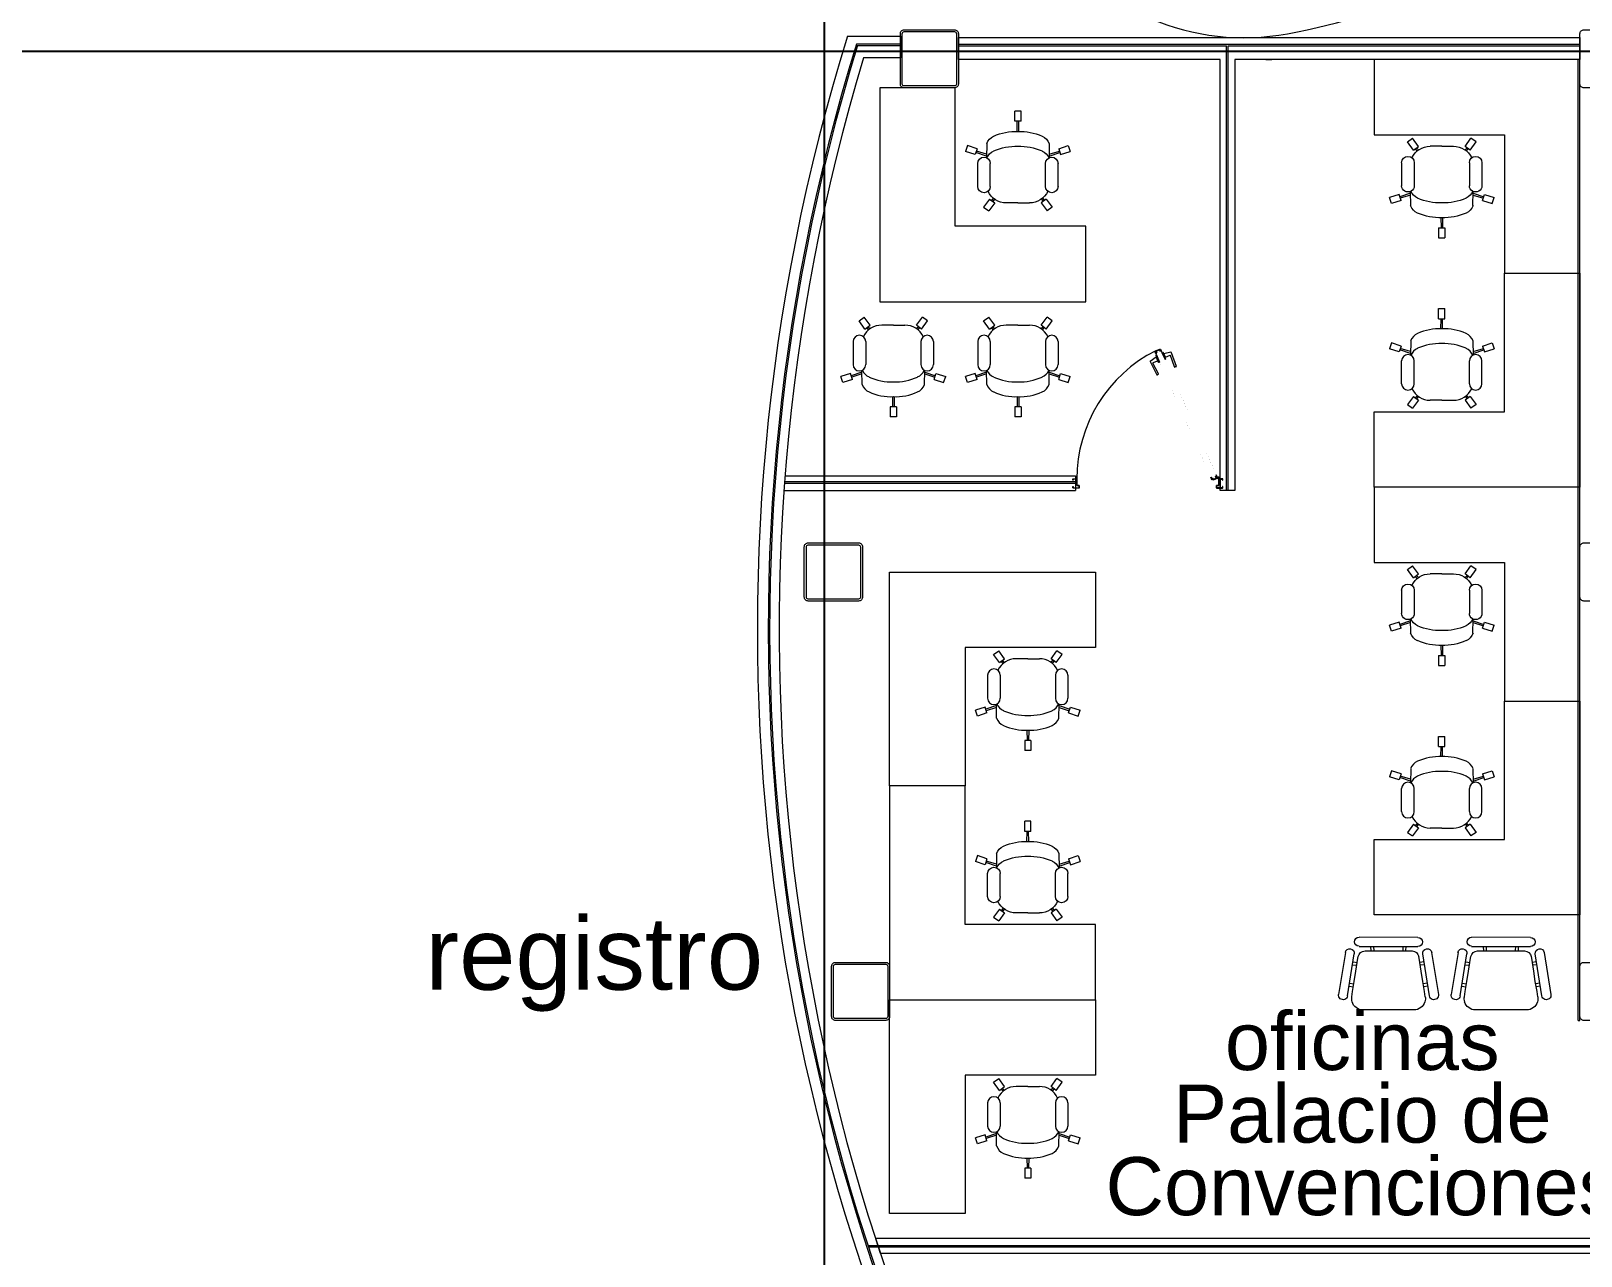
# Model space of a CAD drawing. Header units: millimetres. Extents: x 744843 to 745492, y 2520966 to 2521458.
# Drawn here: x 745330.64 to 745341.33, y 2521145.21 to 2521153.65 of the extents above; entities that cross this region are included whole.
import ezdxf

# ---------------------------------------------------------------- set-up
doc = ezdxf.new("R2010")
doc.units = ezdxf.units.MM
for name, color, linetype, lineweight in [('A-Columnas_Secun', 74, 'Continuous', 20), ('A_Cristal_Fachada', 151, 'Continuous', 20), ('A_Escaleras', 52, 'Continuous', 20), ('A_Muebles', 8, 'Continuous', 20), ('A_Muros', 30, 'Continuous', 20), ('A_Puertas', 8, 'Continuous', 0), ('A_Textos', 4, 'Continuous', 20), ('A_Ventanas', 4, 'Continuous', 20)]:
    doc.layers.add(name, color=color, linetype=linetype, lineweight=lineweight)
doc.layers.add('A_Ejes', color=8, linetype='Continuous')
doc.styles.add('Arial', font='arial.ttf', dxfattribs={"height": 1})
doc.styles.add('escal 300', font='arial.ttf', dxfattribs={"height": 0.5})

# ---------------------------------------------------------------- blocks, each defined once
blk = doc.blocks.new('Office Chair 01_1117')
at = {"layer": 'A_Muebles', "linetype": 'Continuous'}
for p, q in [((-25, 230), (25, 230)), ((-25, 150), (-25, 230)), ((-25, 150), (25, 150)), ((-7, 69), (-6, 150)), ((7, 69), (6, 150)), ((25, 150), (25, 230)), ((-400, -43), (-416, -91)), ((-339, -115), (-416, -91)), ((-324, -68), (-400, -43)), ((-324, -68), (-339, -115)), ((-249, -126), (-334, -97)), ((-249, -111), (-330, -86)), ((-247, -27), (-249, -139)), ((248, -27), (250, -139)), ((250, -111), (331, -86)), ((250, -126), (335, -97)), ((325, -68), (401, -43)), ((325, -68), (340, -115)), ((340, -115), (417, -91)), ((401, -43), (417, -91)), ((-319, -368), (-319, -185)), ((-219, -368), (-219, -185)), ((220, -368), (220, -185)), ((320, -368), (320, -185)), ((-225, -468), (-272, -533)), ((-225, -468), (-185, -498)), ((-196, -461), (-210, -479)), ((-186, -469), (-200, -487)), ((226, -468), (185, -498)), ((187, -469), (201, -487)), ((197, -461), (211, -479)), ((226, -468), (273, -533)), ((-272, -533), (-232, -562)), ((-185, -498), (-232, -562)), ((0, -499), (-92, -499)), ((0, -499), (93, -499)), ((185, -498), (232, -562)), ((273, -533), (232, -562))]:
    blk.add_line(p, q, dxfattribs=at)
for centre, radius, start, end in [((-151, -62), 103, 473.6677, 519.763), ((-14, -370), 440, 448.0553, 473.9054), ((15, -370), 440, 426.0946, 451.9447), ((152, -62), 103, 380.237, 426.3323), ((-151, -181), 103, 473.6677, 516.9298), ((-14, -488), 440, 448.0553, 473.9054), ((15, -488), 440, 426.0946, 451.9447), ((152, -181), 103, 383.0702, 426.3323), ((-269, -185), 50, 360, 180), ((270, -185), 50, 360, 180), ((-269, -368), 50, 180, 360), ((270, -368), 50, 180, 360), ((-92, -338), 161, 205.54, 270), ((93, -338), 161, 270, 334.46)]:
    blk.add_arc(centre, radius, start, end, dxfattribs=at)
blk = doc.blocks.new('MuPupesc')
at = {"layer": 'A_Muebles'}
for p, q in [((-0.032, 0.233), (0.374, 0.234)), ((-0.126, 0.129), (-0.173, -0.16)), ((-0.111, -0.17), (-0.065, 0.119)), ((0.374, 0.171), (-0.032, 0.171)), ((0.333, 0.14), (0.009, 0.14)), ((0.051, 0.14), (0.05, 0.172)), ((0.071, 0.14), (0.07, 0.172)), ((0.271, 0.14), (0.272, 0.17)), ((0.291, 0.14), (0.292, 0.17)), ((0.453, -0.17), (0.407, 0.119)), ((0.468, 0.129), (0.515, -0.16)), ((-0.076, 0.045), (-0.047, 0.041)), ((-0.073, 0.065), (-0.044, 0.061)), ((-0.065, -0.07), (-0.054, 0)), ((-0.054, 0), (-0.04, 0.09)), ((-0.04, 0.09), (-0.038, 0.101)), ((0.382, 0.09), (0.38, 0.101)), ((0.396, 0), (0.382, 0.09)), ((0.415, 0.065), (0.386, 0.061)), ((0.419, 0.045), (0.389, 0.041)), ((0.407, -0.07), (0.396, 0)), ((-0.1, -0.103), (-0.071, -0.107)), ((-0.097, -0.083), (-0.068, -0.088)), ((-0.077, -0.14), (-0.065, -0.07)), ((0.419, -0.14), (0.407, -0.07)), ((0.439, -0.083), (0.41, -0.088)), ((0.442, -0.103), (0.413, -0.107)), ((-0.082, -0.176), (-0.077, -0.14)), ((0.424, -0.176), (0.419, -0.14))]:
    blk.add_line(p, q, dxfattribs=at)
blk.add_lwpolyline([(-0.005, -0.267), (0.347, -0.267)], dxfattribs=at)
for centre, radius, start, end in [((-0.032, 0.202), 0.0312, 90.0574, 270.0574), ((0.374, 0.203), 0.0312, 270.0574, 90.0574), ((-0.096, 0.124), 0.0312, 350.9374, 170.9374), ((0.009, 0.093), 0.0469, 89.9426, 170.8324), ((0.333, 0.093), 0.0469, 9.1676, 90.0574), ((0.438, 0.124), 0.0312, 9.0626, 189.0626), ((-0.142, -0.165), 0.0313, 170.9374, 350.9374), ((-0.005, -0.188), 0.0781, 170.8318, 196.5054), ((-0.004, -0.188), 0.0789, 196.6937, 269.4323), ((0.347, -0.188), 0.0789, 270.5677, 343.3063), ((0.347, -0.188), 0.0781, 343.4946, 9.1682), ((0.484, -0.165), 0.0313, 189.0626, 9.0626)]:
    blk.add_arc(centre, radius, start, end, dxfattribs=at)
blk = doc.blocks.new('Puerta 100_INT')
at = {"layer": 'A_Puertas'}
for p, q in [((0.241, 2.993), (0.243, 2.993)), ((0.244, 3.001), (0.305, 3.001)), ((0.244, 2.993), (0.277, 2.993)), ((0.277, 2.993), (0.277, 2.993)), ((0.277, 2.993), (0.277, 2.992)), ((0.216, 2.973), (0.232, 2.98)), ((0.223, 2.975), (0.216, 2.972)), ((0.216, 2.972), (0.216, 2.973)), ((0.216, 2.972), (0.216, 2.973)), ((0.227, 2.968), (0.223, 2.975)), ((0.232, 2.979), (0.224, 2.976)), ((0.224, 2.976), (0.227, 2.97)), ((0.227, 2.97), (0.239, 2.975)), ((0.237, 2.972), (0.227, 2.968)), ((0.249, 2.943), (0.232, 2.935)), ((0.232, 2.936), (0.239, 2.94)), ((0.232, 2.936), (0.232, 2.935)), ((0.232, 2.935), (0.232, 2.936)), ((0.236, 2.984), (0.251, 2.951)), ((0.236, 2.947), (0.246, 2.951)), ((0.239, 2.94), (0.236, 2.947)), ((0.246, 2.951), (0.237, 2.972)), ((0.25, 2.951), (0.237, 2.946)), ((0.237, 2.946), (0.24, 2.94)), ((0.238, 2.984), (0.252, 2.952)), ((0.239, 2.975), (0.25, 2.951)), ((0.24, 2.94), (0.247, 2.943)), ((0.242, 2.992), (0.243, 2.992)), ((0.244, 2.992), (0.277, 2.992)), ((0.252, 2.952), (0.251, 2.951)), ((0.251, 2.951), (0.251, 2.951)), ((0.277, 2.992), (0.277, 2.992)), ((-0.628, 2.662), (-0.533, 2.696)), ((-0.529, 2.685), (-0.607, 2.657)), ((-0.529, 2.694), (-0.528, 2.688)), ((-0.632, 2.596), (-0.632, 2.597)), ((-0.63, 2.659), (-0.619, 2.611)), ((-0.63, 2.603), (-0.581, 2.624)), ((-0.63, 2.603), (-0.618, 2.612)), ((-0.628, 2.599), (-0.63, 2.603)), ((-0.628, 2.599), (-0.579, 2.62)), ((-0.618, 2.612), (-0.595, 2.622)), ((-0.612, 2.561), (-0.562, 2.582)), ((-0.61, 2.557), (-0.56, 2.578)), ((-0.608, 2.653), (-0.594, 2.622)), ((-0.581, 2.624), (-0.595, 2.622)), ((-0.595, 2.559), (-0.572, 2.569)), ((-0.579, 2.62), (-0.581, 2.624)), ((-0.56, 2.578), (-0.572, 2.569)), ((-0.558, 2.538), (-0.571, 2.57)), ((-0.562, 2.582), (-0.56, 2.578)), ((-0.481, 2.574), (-0.554, 2.536)), ((-0.474, 2.568), (-0.478, 2.573)), ((-0.616, 2.56), (-0.616, 2.559)), ((-0.612, 2.561), (-0.61, 2.557)), ((-0.61, 2.557), (-0.595, 2.559)), ((-0.568, 2.518), (-0.597, 2.559)), ((-0.565, 2.517), (-0.475, 2.564)), ((0.244, 2.002), (0.305, 2.002))]:
    blk.add_line(p, q, dxfattribs=at)
for points in [[(0.253, 3.018), (0.244, 3.018, 0.414214), (0.243, 3.017), (0.243, 2.992, 0.414214), (0.244, 2.99), (0.287, 2.99, -0.414214), (0.288, 2.989), (0.288, 2.976, 0.414214), (0.289, 2.975), (0.305, 2.975, 0.414214), (0.306, 2.976), (0.306, 3.017, 0.414214), (0.305, 3.018), (0.296, 3.018), (0.296, 3.017), (0.305, 3.017, -0.414214), (0.305, 3.017), (0.305, 2.976, -0.414214), (0.305, 2.976), (0.289, 2.976, -0.414214), (0.289, 2.976), (0.289, 2.989, 0.414214), (0.287, 2.991), (0.244, 2.991, -0.414214), (0.244, 2.992), (0.244, 3.017, -0.414214), (0.244, 3.017), (0.253, 3.017)], [(-0.637, 2.56), (-0.646, 2.581), (-0.636, 2.585), (-0.639, 2.593), (-0.632, 2.596), (-0.632, 2.597), (-0.648, 2.59, 2.414214), (-0.647, 2.589), (-0.64, 2.592), (-0.637, 2.586), (-0.651, 2.58), (-0.651, 2.579), (-0.649, 2.58), (-0.64, 2.558), (-0.642, 2.557), (-0.641, 2.556), (-0.627, 2.563), (-0.624, 2.557), (-0.631, 2.553, 2.414214), (-0.632, 2.552), (-0.616, 2.559), (-0.616, 2.56), (-0.623, 2.557), (-0.626, 2.564)], [(0.253, 1.985), (0.244, 1.985, -0.414214), (0.243, 1.986), (0.243, 2.011, -0.414214), (0.244, 2.013), (0.287, 2.013, 0.414214), (0.288, 2.014), (0.288, 2.027, -0.414214), (0.289, 2.028), (0.304, 2.028, -0.414214), (0.306, 2.027), (0.306, 1.986, -0.414214), (0.304, 1.985), (0.296, 1.985), (0.296, 1.986), (0.304, 1.986, 0.414214), (0.305, 1.986), (0.305, 2.027, 0.414214), (0.304, 2.027), (0.289, 2.027, 0.414214), (0.289, 2.027), (0.289, 2.014, -0.414214), (0.287, 2.012), (0.244, 2.012, 0.414214), (0.244, 2.011), (0.244, 1.986, 0.414214), (0.244, 1.986), (0.253, 1.986)]]:
    blk.add_lwpolyline(points, format="xyb", close=True, dxfattribs=at)
at = {"layer": 'A_Puertas', "const_width": 0.0000549}
for points in [[(0.23, 2.977), (0.233, 2.978, 1), (0.232, 2.98), (-0.617, 2.603), (-0.648, 2.59, 1), (-0.648, 2.588), (-0.645, 2.589), (-0.644, 2.588), (-0.647, 2.587, -1), (-0.649, 2.59), (-0.617, 2.604), (0.232, 2.981, -1), (0.233, 2.978), (0.23, 2.976)], [(0.245, 2.943), (0.248, 2.945, -1), (0.249, 2.943), (-0.601, 2.566), (-0.632, 2.552, -1), (-0.633, 2.554), (-0.63, 2.555), (-0.63, 2.556), (-0.633, 2.554, 1), (-0.632, 2.552), (-0.601, 2.565), (0.249, 2.942, 1), (0.247, 2.945), (0.244, 2.944)]]:
    blk.add_lwpolyline(points, format="xyb", close=True, dxfattribs=at)
at = {"layer": 'A_Puertas'}
blk.add_circle((0.237, 2.989), 0.00222, dxfattribs=at)
for centre, radius, start, end in [((0.237, 2.989), 0.00555, 40.5452, 23.6468), ((0.233, 2.979), 0.00111, 203.5139, 113.5139), ((0.248, 2.944), 0.00111, 293.5139, 203.5139), ((-0.532, 2.694), 0.00275, 12.4846, 111.349), ((-0.53, 2.687), 0.00275, 295.088, 12.4846), ((-0.627, 2.66), 0.00275, 111.349, 192.4846), ((-0.606, 2.655), 0.00275, 115.088, 214.5431), ((-0.48, 2.572), 0.00275, 34.5431, 111.9397), ((-0.476, 2.567), 0.00275, 295.6787, 34.5431), ((0.243, 3.001), 0.989, 206.7163, 270.0589), ((-0.566, 2.52), 0.00275, 214.5431, 295.6787), ((-0.555, 2.538), 0.00275, 192.4846, 291.9397)]:
    blk.add_arc(centre, radius, start, end, dxfattribs=at)

msp = doc.modelspace()

# ---------------------------------------------------------------- linework, layer by layer
at = {"layer": 'A-Columnas_Secun'}
for points in [[(745336.636, 2521153.629), (745336.636, 2521153.629, -0.414214), (745336.662, 2521153.656), (745337.009, 2521153.656, -0.414214), (745337.036, 2521153.629), (745337.036, 2521153.282, -0.414214), (745337.009, 2521153.256), (745336.662, 2521153.256, -0.414214), (745336.636, 2521153.282), (745336.636, 2521153.629)], [(745341.322, 2521153.629), (745341.322, 2521153.629, -0.414214), (745341.349, 2521153.656), (745341.696, 2521153.656, -0.414214), (745341.723, 2521153.629), (745341.723, 2521153.282, -0.414214), (745341.696, 2521153.256), (745341.349, 2521153.256, -0.414214), (745341.322, 2521153.282), (745341.322, 2521153.629)], [(745335.974, 2521150.093), (745335.974, 2521150.093, -0.414214), (745336.001, 2521150.12), (745336.348, 2521150.12, -0.414214), (745336.375, 2521150.093), (745336.375, 2521149.746, -0.414214), (745336.348, 2521149.719), (745336.001, 2521149.719, -0.414214), (745335.974, 2521149.746), (745335.974, 2521150.093)], [(745341.322, 2521150.093), (745341.322, 2521150.093, -0.414214), (745341.349, 2521150.12), (745341.696, 2521150.12, -0.414214), (745341.723, 2521150.093), (745341.723, 2521149.746, -0.414214), (745341.696, 2521149.719), (745341.349, 2521149.719, -0.414214), (745341.322, 2521149.746), (745341.322, 2521150.093)], [(745336.162, 2521147.203), (745336.162, 2521147.203, -0.414214), (745336.189, 2521147.229), (745336.536, 2521147.229, -0.414214), (745336.562, 2521147.203), (745336.562, 2521146.856, -0.414214), (745336.536, 2521146.829), (745336.189, 2521146.829, -0.414214), (745336.162, 2521146.856), (745336.162, 2521147.203)], [(745341.322, 2521147.203), (745341.322, 2521147.203, -0.414214), (745341.349, 2521147.229), (745341.696, 2521147.229, -0.414214), (745341.723, 2521147.203), (745341.723, 2521146.856, -0.414214), (745341.696, 2521146.829), (745341.349, 2521146.829, -0.414214), (745341.322, 2521146.856), (745341.322, 2521147.203)]]:
    msp.add_lwpolyline(points, format="xyb", dxfattribs=at)
for points in [[(745336.649, 2521153.629, -0.414214), (745336.662, 2521153.643), (745337.009, 2521153.643, -0.414214), (745337.023, 2521153.629), (745337.023, 2521153.282, -0.414214), (745337.009, 2521153.269), (745336.662, 2521153.269, -0.414214), (745336.649, 2521153.282)], [(745335.988, 2521150.093, -0.414214), (745336.001, 2521150.106), (745336.348, 2521150.106, -0.414214), (745336.361, 2521150.093), (745336.361, 2521149.746, -0.414214), (745336.348, 2521149.732), (745336.001, 2521149.732, -0.414214), (745335.988, 2521149.746)], [(745336.175, 2521147.203, -0.414214), (745336.189, 2521147.216), (745336.536, 2521147.216, -0.414214), (745336.549, 2521147.203), (745336.549, 2521146.856, -0.414214), (745336.536, 2521146.842), (745336.189, 2521146.842, -0.414214), (745336.175, 2521146.856)]]:
    msp.add_lwpolyline(points, format="xyb", close=True, dxfattribs=at)
at = {"layer": 'A_Cristal_Fachada', "linetype": 'Continuous'}
for p, q in [((745341.31, 2521146.829), (745341.31, 2521153.452)), ((745341.322, 2521146.829), (745341.322, 2521153.452)), ((745341.31, 2521146.829), (745341.322, 2521146.829))]:
    msp.add_line(p, q, dxfattribs=at)
at = {"layer": 'A_Ejes'}
msp.add_line((745336.112, 2521057.851), (745336.112, 2521173.138), dxfattribs=at)
at = {"layer": 'A_Ejes', "ltscale": 0.5}
msp.add_line((745296.02, 2521153.508), (745459.353, 2521153.508), dxfattribs=at)
at = {"layer": 'A_Escaleras'}
msp.add_lwpolyline([(745341.322, 2521158.397, 0.227458), (745337.624, 2521156.154, 0.659466), (745339.306, 2521153.629, 0.111013), (745341.322, 2521154.492, 0.111013)], format="xyb", dxfattribs=at)
at = {"layer": 'A_Muebles'}
for points in [[(745340.802, 2521152.932), (745340.802, 2521151.978), (745341.322, 2521151.978), (745341.322, 2521153.452), (745339.902, 2521153.452), (745339.902, 2521152.932)], [(745337.014, 2521152.302), (745337.014, 2521153.256), (745336.494, 2521153.256), (745336.494, 2521151.782), (745337.914, 2521151.782), (745337.914, 2521152.302)], [(745340.802, 2521151.024), (745340.802, 2521151.978), (745341.322, 2521151.978), (745341.322, 2521150.504), (745339.902, 2521150.504), (745339.902, 2521151.024)], [(745340.802, 2521149.984), (745340.802, 2521149.03), (745341.322, 2521149.03), (745341.322, 2521150.504), (745339.902, 2521150.504), (745339.902, 2521149.984)], [(745337.082, 2521149.399), (745337.082, 2521148.445), (745336.562, 2521148.445), (745336.562, 2521149.919), (745337.982, 2521149.919), (745337.982, 2521149.399)], [(745340.802, 2521148.076), (745340.802, 2521149.03), (745341.322, 2521149.03), (745341.322, 2521147.556), (745339.902, 2521147.556), (745339.902, 2521148.076)], [(745337.082, 2521147.491), (745337.082, 2521148.445), (745336.562, 2521148.445), (745336.562, 2521146.971), (745337.982, 2521146.971), (745337.982, 2521147.491)], [(745337.082, 2521146.451), (745337.082, 2521145.498), (745336.562, 2521145.498), (745336.562, 2521146.971), (745337.982, 2521146.971), (745337.982, 2521146.451)]]:
    msp.add_lwpolyline(points, close=True, dxfattribs=at)
at = {"layer": 'A_Muros'}
for p, q in [((745336.271, 2521153.612), (745336.636, 2521153.612)), ((745336.636, 2521153.612), (745336.636, 2521153.462)), ((745336.636, 2521153.462), (745336.382, 2521153.462)), ((745335.841, 2521150.582), (745337.843, 2521150.582)), ((745335.841, 2521150.582), (745337.843, 2521150.582)), ((745337.843, 2521150.582), (745337.843, 2521150.482)), ((745335.833, 2521150.482), (745337.843, 2521150.482)), ((745343.875, 2521145.325), (745336.465, 2521145.325)), ((745336.465, 2521145.325), (745336.497, 2521145.225)), ((745336.497, 2521145.225), (745344.025, 2521145.225))]:
    msp.add_line(p, q, dxfattribs=at)
for points in [[(745338.942, 2521153.452), (745338.942, 2521150.482), (745338.842, 2521150.482), (745338.842, 2521153.452), (745337.036, 2521153.452), (745337.036, 2521153.602), (745337.036, 2521153.602)], [(745337.036, 2521153.602), (745341.322, 2521153.602), (745341.322, 2521153.452), (745340.286, 2521153.452), (745340.286, 2521153.452), (745340.136, 2521153.452), (745340.136, 2521153.452), (745338.942, 2521153.452)]]:
    msp.add_lwpolyline(points, dxfattribs=at)
msp.add_lwpolyline([(745339.157, 2521153.452, 0.005472), (745339.197, 2521153.452)], format="xyb", dxfattribs=at)
for radius, start, end in [(13.747, 162.7032, 258.4347), (13.597, 163.1678, 258.3053)]:
    msp.add_arc((745349.397, 2521149.525), radius, start, end, dxfattribs=at)
at = {"layer": 'A_Ventanas'}
for p, q in [((745336.636, 2521153.556), (745336.333, 2521153.556)), ((745336.636, 2521153.546), (745336.34, 2521153.546)), ((745337.036, 2521153.556), (745341.322, 2521153.556)), ((745337.036, 2521153.556), (745337.036, 2521153.546)), ((745337.036, 2521153.546), (745338.885, 2521153.546)), ((745338.885, 2521150.482), (745338.885, 2521153.546)), ((745338.897, 2521150.482), (745338.897, 2521153.546)), ((745338.897, 2521153.546), (745341.322, 2521153.546)), ((745337.843, 2521150.528), (745335.837, 2521150.528)), ((745337.843, 2521150.54), (745335.838, 2521150.54)), ((745343.95, 2521145.276), (745336.412, 2521145.276)), ((745343.95, 2521145.267), (745336.415, 2521145.267))]:
    msp.add_line(p, q, dxfattribs=at)
for radius, start, end in [(13.672, 162.8499, 258.3833), (13.662, 162.88, 258.366)]:
    msp.add_arc((745349.397, 2521149.525), radius, start, end, dxfattribs=at)

# ---------------------------------------------------------------- block references
at = {"layer": 'A_Muebles', "extrusion": (0, 0, -1), "yscale": 0.0008666673675179482, "zscale": -0.0008666666666981016}
for p, xscale in [((-745337.447, 2521152.895), 0.0008666673675179482), ((-745340.369, 2521151.535), -0.0008666673675179482), ((-745340.369, 2521148.587), -0.0008666673675179482), ((-745337.515, 2521148.002), 0.0008666673675179482)]:
    msp.add_blockref('Office Chair 01_1117', p, dxfattribs=dict(at, xscale=xscale))
at = {"layer": 'A_Muebles', "extrusion": (0, 0, -1), "yscale": 0.0008666673675179482, "zscale": -0.0008666666666981016, "rotation": 180}
for p, xscale in [((-745340.369, 2521152.421), 0.0008666673675179482), ((-745336.588, 2521151.188), -0.0008666673675179482), ((-745337.447, 2521151.188), -0.0008666673675179482), ((-745340.369, 2521149.474), 0.0008666673675179482), ((-745337.515, 2521148.889), -0.0008666673675179482), ((-745337.515, 2521145.941), -0.0008666673675179482)]:
    msp.add_blockref('Office Chair 01_1117', p, dxfattribs=dict(at, xscale=xscale))
at = {"layer": 'A_Muebles', "xscale": -1}
for p in [(745340.173, 2521147.168), (745340.949, 2521147.168)]:
    msp.add_blockref('MuPupesc', p, dxfattribs=at)
at = {"layer": 'A_Puertas', "rotation": 270}
msp.add_blockref('Puerta 100_INT', (745335.841, 2521150.804), dxfattribs=at)

# ---------------------------------------------------------------- texts
at = {"layer": 'A_Textos', "ltscale": 0.1, "insert": (745334.526, 2521146.89), "char_height": 0.5, "width": 8.38532, "attachment_point": 8, "rotation": 0.0412, "style": 'escal 300'}
msp.add_mtext('registro', dxfattribs=at)
at = {"layer": 'A_Textos', "ltscale": 0.1, "insert": (745339.821, 2521146.887), "char_height": 0.4, "width": 3.46146, "attachment_point": 2, "line_spacing_factor": 0.75, "style": 'Arial'}
msp.add_mtext('oficinas Palacio de Convenciones', dxfattribs=at)

doc.saveas('drawing.dxf')
